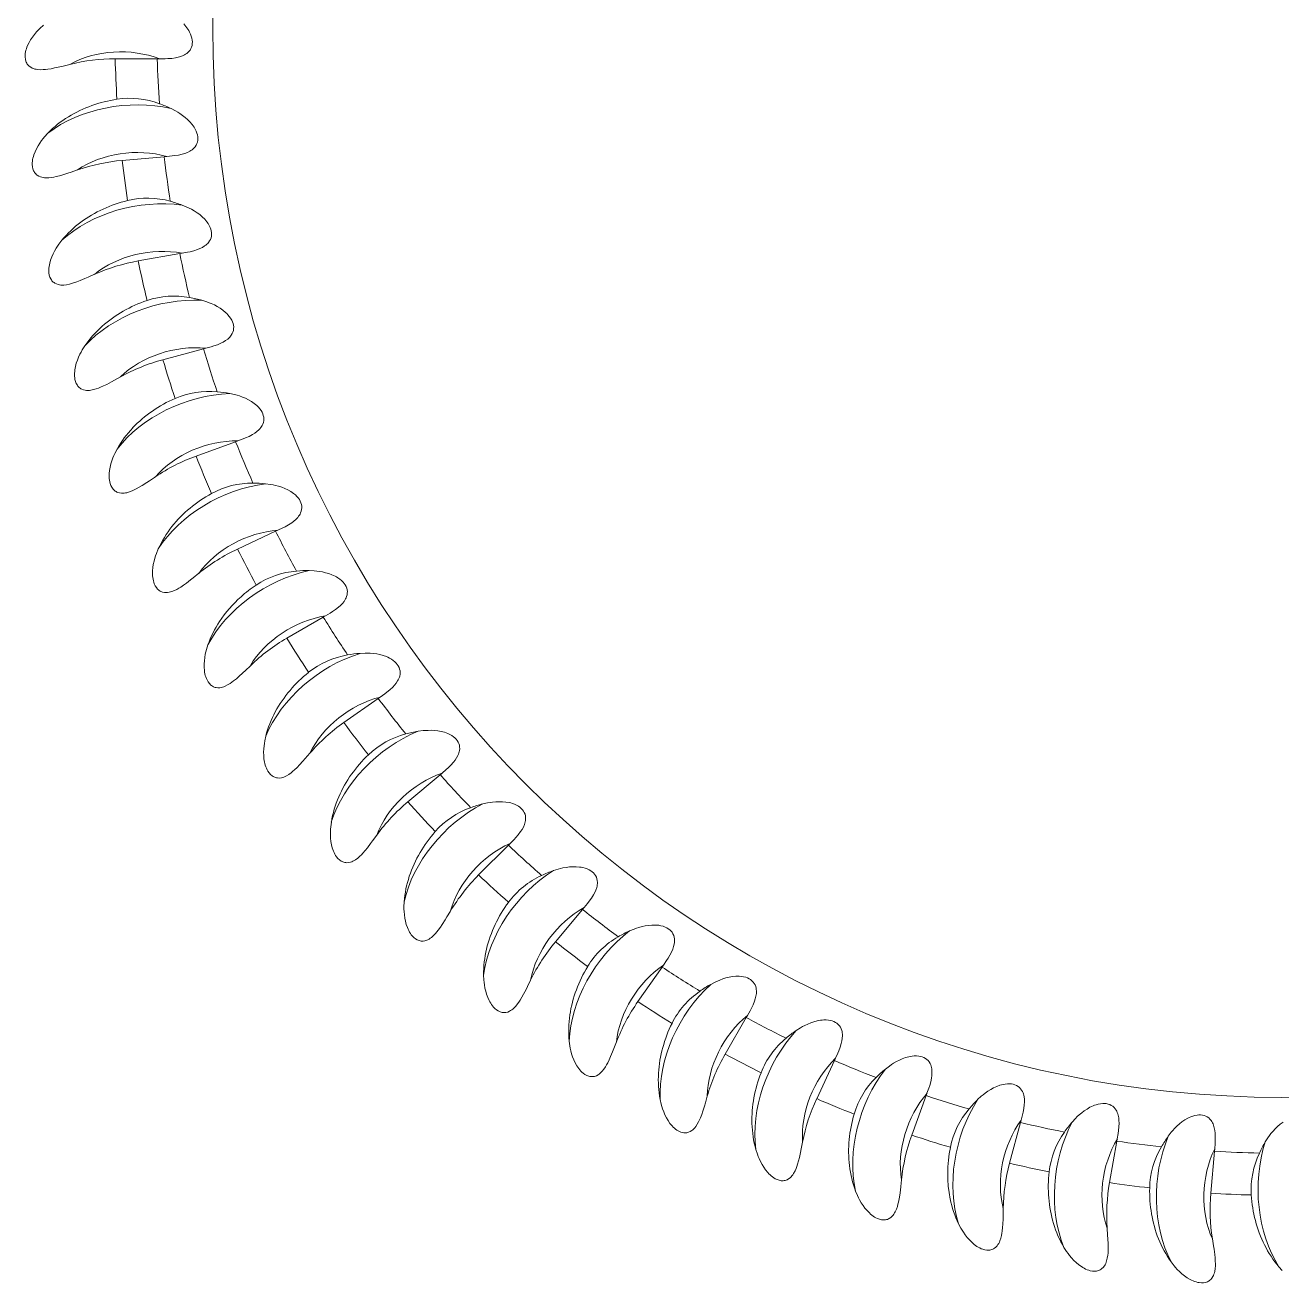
# Model space of a CAD drawing. Extents: x 89 to 607, y -37 to 440.
# Drawn here: x 547.73 to 577.61, y 191.24 to 221.12 of the extents above; entities that cross this region are included whole.
import ezdxf

# ---------------------------------------------------------------- set-up
doc = ezdxf.new("R2010")
doc.units = 0
doc.header["$LTSCALE"] = 7
doc.header["$MEASUREMENT"] = 0
doc.layers.add('8', color=252, linetype='CONTINUOUS', lineweight=15)

msp = doc.modelspace()

# ---------------------------------------------------------------- linework, layer by layer
at = {"layer": '8', "ltscale": 0.025008}
for p, q in [((549.874, 220.324), (550.874, 220.324)), ((550.043, 217.91), (551.04, 217.998)), ((551.008, 213.172), (551.974, 213.431)), ((551.797, 210.884), (552.737, 211.226)), ((552.781, 208.673), (553.688, 209.096))]:
    msp.add_line(p, q, dxfattribs=at)
at = {"layer": '8', "ltscale": 0.001468}
for p, q in [((550.874, 220.324), (550.933, 220.324)), ((551.04, 217.998), (551.098, 218.002)), ((551.407, 215.694), (551.465, 215.704)), ((552.737, 211.226), (552.792, 211.246)), ((553.688, 209.096), (553.741, 209.121)), ((556.128, 205.124), (556.176, 205.158)), ((557.598, 203.313), (557.643, 203.351)), ((559.221, 201.637), (559.263, 201.678)), ((560.983, 200.108), (561.021, 200.153)), ((562.872, 198.739), (562.906, 198.787)), ((564.873, 197.54), (564.903, 197.591)), ((566.971, 196.52), (566.996, 196.573)), ((569.15, 195.687), (569.17, 195.742)), ((576.004, 194.363), (576.01, 194.421))]:
    msp.add_line(p, q, dxfattribs=at)
at = {"layer": '8', "ltscale": 0.025009}
for p, q in [((550.422, 215.52), (551.407, 215.694)), ((553.955, 206.557), (554.821, 207.057)), ((555.309, 204.551), (556.128, 205.124)), ((556.832, 202.67), (557.598, 203.313)), ((558.513, 200.93), (559.221, 201.637)), ((560.34, 199.342), (560.983, 200.108)), ((562.298, 197.92), (562.872, 198.739)), ((564.373, 196.674), (564.873, 197.54)), ((566.548, 195.613), (566.971, 196.52)), ((568.808, 194.747), (569.15, 195.687)), ((571.134, 194.08), (571.393, 195.046)), ((573.51, 193.619), (573.684, 194.604)), ((575.917, 193.366), (576.004, 194.363))]:
    msp.add_line(p, q, dxfattribs=at)
at = {"layer": '8', "ltscale": 0.001467}
for p, q in [((551.974, 213.431), (552.031, 213.446)), ((554.821, 207.057), (554.872, 207.086)), ((571.393, 195.046), (571.409, 195.103)), ((573.684, 194.604), (573.694, 194.662))]:
    msp.add_line(p, q, dxfattribs=at)
at = {"layer": '8'}
for points in [[(548.169, 221.124), (548.083, 221.046), (548.043, 221.004), (548.003, 220.962), (547.954, 220.903), (547.907, 220.841), (547.864, 220.776), (547.825, 220.709), (547.791, 220.638), (547.777, 220.602), (547.764, 220.565), (547.753, 220.528), (547.744, 220.49), (547.737, 220.451), (547.734, 220.413), (547.733, 220.362), (547.739, 220.312), (547.752, 220.264), (547.761, 220.242), (547.771, 220.22), (547.784, 220.2), (547.797, 220.182), (547.813, 220.165), (547.829, 220.149), (547.865, 220.123), (547.904, 220.102), (547.934, 220.091), (547.964, 220.082), (547.997, 220.075), (548.032, 220.07), (548.098, 220.065), (548.165, 220.067), (548.218, 220.071), (548.27, 220.077), (548.351, 220.09), (548.433, 220.106), (548.554, 220.133), (548.635, 220.152), (548.795, 220.192)], [(550.933, 220.324), (551.063, 220.325), (551.128, 220.328), (551.218, 220.335), (551.308, 220.348), (551.37, 220.361), (551.431, 220.379), (551.49, 220.402), (551.519, 220.417), (551.548, 220.433), (551.573, 220.45), (551.596, 220.469), (551.626, 220.498), (551.652, 220.53), (551.673, 220.566), (551.689, 220.604), (551.7, 220.644), (551.707, 220.686), (551.708, 220.728), (551.705, 220.77), (551.697, 220.812), (551.683, 220.862), (551.665, 220.911), (551.642, 220.959), (551.623, 220.994), (551.602, 221.028), (551.555, 221.094), (551.503, 221.156)], [(551.098, 218.002), (551.227, 218.015), (551.292, 218.023), (551.381, 218.038), (551.469, 218.058), (551.53, 218.077), (551.589, 218.1), (551.646, 218.128), (551.674, 218.146), (551.701, 218.165), (551.724, 218.184), (551.746, 218.204), (551.773, 218.236), (551.796, 218.27), (551.814, 218.308), (551.827, 218.347), (551.835, 218.388), (551.837, 218.43), (551.835, 218.472), (551.828, 218.514), (551.817, 218.555), (551.799, 218.603), (551.776, 218.651), (551.75, 218.697), (551.727, 218.73), (551.703, 218.762), (551.651, 218.823), (551.594, 218.881), (551.535, 218.932), (551.473, 218.98), (551.409, 219.025), (551.359, 219.057), (551.307, 219.087), (551.202, 219.141)], [(548.275, 218.558), (548.197, 218.473), (548.16, 218.428), (548.124, 218.382), (548.08, 218.319), (548.039, 218.253), (548.002, 218.185), (547.969, 218.115), (547.941, 218.041), (547.93, 218.004), (547.92, 217.966), (547.912, 217.928), (547.907, 217.889), (547.904, 217.85), (547.903, 217.812), (547.908, 217.761), (547.918, 217.712), (547.934, 217.665), (547.945, 217.644), (547.958, 217.623), (547.972, 217.605), (547.987, 217.587), (548.004, 217.571), (548.021, 217.557), (548.059, 217.534), (548.1, 217.517), (548.131, 217.508), (548.162, 217.502), (548.196, 217.498), (548.23, 217.496), (548.297, 217.497), (548.364, 217.505), (548.415, 217.513), (548.467, 217.524), (548.547, 217.544), (548.627, 217.567), (548.745, 217.604), (548.824, 217.631), (548.98, 217.685)], [(551.465, 215.704), (551.593, 215.727), (551.656, 215.741), (551.744, 215.764), (551.83, 215.792), (551.889, 215.816), (551.946, 215.844), (552, 215.877), (552.027, 215.897), (552.052, 215.918), (552.073, 215.939), (552.093, 215.961), (552.117, 215.995), (552.137, 216.032), (552.152, 216.07), (552.161, 216.111), (552.166, 216.152), (552.164, 216.194), (552.158, 216.236), (552.148, 216.277), (552.133, 216.317), (552.111, 216.364), (552.084, 216.409), (552.054, 216.452), (552.028, 216.483), (552.002, 216.513), (551.945, 216.57), (551.883, 216.622), (551.82, 216.668), (551.754, 216.711), (551.685, 216.75), (551.633, 216.777), (551.579, 216.802), (551.469, 216.847)], [(548.604, 216.011), (548.534, 215.919), (548.501, 215.872), (548.469, 215.823), (548.431, 215.756), (548.396, 215.687), (548.364, 215.616), (548.338, 215.543), (548.317, 215.467), (548.309, 215.429), (548.302, 215.391), (548.298, 215.352), (548.296, 215.313), (548.296, 215.274), (548.299, 215.235), (548.308, 215.185), (548.322, 215.137), (548.343, 215.092), (548.356, 215.072), (548.37, 215.052), (548.385, 215.035), (548.402, 215.019), (548.42, 215.005), (548.439, 214.992), (548.479, 214.973), (548.521, 214.959), (548.552, 214.953), (548.583, 214.949), (548.618, 214.948), (548.652, 214.949), (548.719, 214.956), (548.784, 214.969), (548.835, 214.983), (548.885, 214.998), (548.964, 215.025), (549.041, 215.054), (549.156, 215.102), (549.232, 215.135), (549.383, 215.203)], [(552.031, 213.446), (552.156, 213.48), (552.218, 213.5), (552.304, 213.53), (552.387, 213.565), (552.444, 213.594), (552.498, 213.627), (552.549, 213.665), (552.574, 213.687), (552.597, 213.71), (552.616, 213.733), (552.634, 213.757), (552.655, 213.793), (552.672, 213.831), (552.683, 213.871), (552.689, 213.912), (552.69, 213.953), (552.685, 213.995), (552.675, 214.036), (552.661, 214.076), (552.643, 214.114), (552.617, 214.159), (552.586, 214.202), (552.552, 214.243), (552.524, 214.271), (552.495, 214.299), (552.433, 214.35), (552.367, 214.397), (552.3, 214.437), (552.231, 214.474), (552.159, 214.507), (552.104, 214.529), (552.049, 214.55), (551.935, 214.585)], [(549.154, 213.503), (549.092, 213.405), (549.063, 213.355), (549.036, 213.303), (549.004, 213.233), (548.975, 213.162), (548.95, 213.088), (548.93, 213.013), (548.915, 212.936), (548.911, 212.897), (548.908, 212.858), (548.907, 212.819), (548.908, 212.78), (548.912, 212.741), (548.918, 212.703), (548.931, 212.654), (548.95, 212.607), (548.974, 212.565), (548.988, 212.545), (549.004, 212.527), (549.021, 212.511), (549.039, 212.497), (549.058, 212.484), (549.078, 212.473), (549.12, 212.457), (549.163, 212.447), (549.194, 212.444), (549.226, 212.443), (549.26, 212.445), (549.295, 212.449), (549.36, 212.462), (549.425, 212.481), (549.474, 212.498), (549.523, 212.518), (549.598, 212.551), (549.673, 212.588), (549.783, 212.645), (549.856, 212.685), (550, 212.765)], [(552.792, 211.246), (552.913, 211.291), (552.974, 211.316), (553.056, 211.353), (553.136, 211.396), (553.19, 211.43), (553.241, 211.467), (553.288, 211.509), (553.311, 211.533), (553.332, 211.559), (553.35, 211.583), (553.365, 211.609), (553.383, 211.646), (553.396, 211.685), (553.404, 211.726), (553.407, 211.767), (553.404, 211.809), (553.395, 211.85), (553.382, 211.89), (553.364, 211.928), (553.343, 211.965), (553.313, 212.008), (553.279, 212.048), (553.241, 212.085), (553.211, 212.111), (553.18, 212.136), (553.113, 212.182), (553.043, 212.222), (552.973, 212.257), (552.901, 212.287), (552.827, 212.314), (552.77, 212.332), (552.713, 212.347), (552.597, 212.373)], [(549.92, 211.052), (549.867, 210.949), (549.843, 210.897), (549.821, 210.843), (549.794, 210.77), (549.772, 210.696), (549.753, 210.621), (549.74, 210.544), (549.732, 210.466), (549.731, 210.427), (549.731, 210.388), (549.734, 210.349), (549.738, 210.31), (549.745, 210.272), (549.755, 210.235), (549.772, 210.187), (549.795, 210.142), (549.823, 210.101), (549.839, 210.083), (549.856, 210.067), (549.875, 210.052), (549.894, 210.04), (549.914, 210.029), (549.935, 210.02), (549.978, 210.007), (550.021, 210.001), (550.053, 210.001), (550.085, 210.003), (550.119, 210.007), (550.152, 210.014), (550.217, 210.033), (550.279, 210.057), (550.327, 210.079), (550.374, 210.102), (550.446, 210.143), (550.517, 210.185), (550.622, 210.252), (550.691, 210.298), (550.828, 210.391)], [(553.741, 209.121), (553.858, 209.176), (553.916, 209.206), (553.995, 209.251), (554.071, 209.3), (554.121, 209.338), (554.169, 209.38), (554.213, 209.426), (554.234, 209.452), (554.252, 209.479), (554.268, 209.505), (554.281, 209.532), (554.296, 209.571), (554.305, 209.611), (554.31, 209.652), (554.308, 209.694), (554.302, 209.735), (554.29, 209.775), (554.273, 209.814), (554.252, 209.85), (554.228, 209.885), (554.194, 209.925), (554.156, 209.962), (554.116, 209.996), (554.083, 210.019), (554.05, 210.041), (553.98, 210.081), (553.907, 210.115), (553.834, 210.144), (553.759, 210.168), (553.683, 210.188), (553.625, 210.2), (553.567, 210.211), (553.449, 210.226)], [(550.898, 208.677), (550.854, 208.57), (550.834, 208.516), (550.817, 208.46), (550.797, 208.386), (550.78, 208.31), (550.769, 208.233), (550.762, 208.156), (550.761, 208.077), (550.763, 208.038), (550.767, 207.999), (550.773, 207.961), (550.781, 207.923), (550.791, 207.885), (550.804, 207.849), (550.825, 207.802), (550.852, 207.759), (550.883, 207.722), (550.901, 207.705), (550.92, 207.69), (550.939, 207.677), (550.96, 207.666), (550.981, 207.657), (551.002, 207.65), (551.046, 207.641), (551.09, 207.639), (551.121, 207.641), (551.153, 207.646), (551.186, 207.654), (551.219, 207.663), (551.282, 207.688), (551.342, 207.717), (551.387, 207.743), (551.432, 207.771), (551.501, 207.817), (551.568, 207.866), (551.666, 207.942), (551.731, 207.993), (551.859, 208.098)], [(554.872, 207.086), (554.984, 207.152), (555.039, 207.187), (555.114, 207.238), (555.185, 207.294), (555.232, 207.336), (555.276, 207.382), (555.315, 207.432), (555.334, 207.459), (555.35, 207.488), (555.363, 207.515), (555.374, 207.543), (555.385, 207.583), (555.391, 207.624), (555.392, 207.665), (555.387, 207.707), (555.377, 207.747), (555.362, 207.786), (555.342, 207.823), (555.318, 207.858), (555.29, 207.89), (555.253, 207.927), (555.213, 207.96), (555.169, 207.99), (555.135, 208.011), (555.1, 208.03), (555.026, 208.064), (554.95, 208.091), (554.875, 208.113), (554.799, 208.131), (554.721, 208.144), (554.663, 208.152), (554.603, 208.157), (554.485, 208.162)], [(552.078, 206.396), (552.044, 206.286), (552.029, 206.23), (552.016, 206.173), (552.003, 206.097), (551.993, 206.02), (551.988, 205.943), (551.989, 205.865), (551.995, 205.787), (552, 205.748), (552.007, 205.71), (552.016, 205.672), (552.028, 205.635), (552.041, 205.598), (552.057, 205.563), (552.083, 205.519), (552.113, 205.478), (552.147, 205.443), (552.166, 205.428), (552.186, 205.415), (552.207, 205.404), (552.228, 205.395), (552.25, 205.388), (552.272, 205.382), (552.316, 205.377), (552.36, 205.379), (552.391, 205.384), (552.422, 205.391), (552.455, 205.402), (552.487, 205.415), (552.547, 205.444), (552.604, 205.479), (552.647, 205.509), (552.689, 205.54), (552.754, 205.592), (552.816, 205.647), (552.908, 205.731), (552.968, 205.788), (553.087, 205.903)], [(556.176, 205.158), (556.282, 205.233), (556.334, 205.273), (556.403, 205.33), (556.47, 205.392), (556.513, 205.438), (556.553, 205.488), (556.588, 205.541), (556.604, 205.57), (556.617, 205.6), (556.628, 205.628), (556.636, 205.657), (556.644, 205.698), (556.647, 205.739), (556.644, 205.78), (556.635, 205.821), (556.622, 205.86), (556.603, 205.897), (556.58, 205.933), (556.553, 205.965), (556.523, 205.996), (556.482, 206.029), (556.439, 206.058), (556.393, 206.085), (556.357, 206.102), (556.32, 206.118), (556.245, 206.145), (556.167, 206.166), (556.09, 206.182), (556.012, 206.192), (555.934, 206.199), (555.875, 206.201), (555.815, 206.201), (555.696, 206.196)], [(553.453, 204.227), (553.428, 204.114), (553.419, 204.057), (553.411, 204), (553.404, 203.923), (553.401, 203.845), (553.403, 203.768), (553.41, 203.69), (553.423, 203.613), (553.432, 203.575), (553.442, 203.537), (553.455, 203.5), (553.469, 203.464), (553.486, 203.429), (553.505, 203.395), (553.534, 203.353), (553.567, 203.316), (553.605, 203.284), (553.625, 203.271), (553.646, 203.259), (553.667, 203.25), (553.689, 203.243), (553.712, 203.237), (553.734, 203.234), (553.779, 203.233), (553.823, 203.239), (553.853, 203.246), (553.883, 203.256), (553.915, 203.27), (553.946, 203.285), (554.003, 203.32), (554.057, 203.359), (554.097, 203.393), (554.137, 203.428), (554.196, 203.485), (554.254, 203.545), (554.337, 203.637), (554.392, 203.699), (554.501, 203.824)], [(557.643, 203.351), (557.742, 203.435), (557.79, 203.479), (557.855, 203.542), (557.915, 203.609), (557.954, 203.66), (557.99, 203.712), (558.02, 203.768), (558.033, 203.798), (558.044, 203.83), (558.052, 203.858), (558.058, 203.888), (558.062, 203.929), (558.061, 203.971), (558.055, 204.011), (558.043, 204.051), (558.026, 204.089), (558.004, 204.125), (557.978, 204.158), (557.948, 204.188), (557.915, 204.215), (557.873, 204.245), (557.827, 204.271), (557.779, 204.293), (557.741, 204.307), (557.703, 204.32), (557.625, 204.34), (557.546, 204.354), (557.468, 204.363), (557.39, 204.367), (557.311, 204.366), (557.252, 204.364), (557.193, 204.359), (557.075, 204.343)], [(559.263, 201.678), (559.354, 201.771), (559.398, 201.819), (559.456, 201.887), (559.511, 201.96), (559.545, 202.013), (559.576, 202.069), (559.601, 202.127), (559.612, 202.158), (559.62, 202.19), (559.626, 202.22), (559.629, 202.249), (559.629, 202.291), (559.625, 202.332), (559.615, 202.372), (559.599, 202.411), (559.579, 202.447), (559.554, 202.481), (559.525, 202.511), (559.493, 202.539), (559.458, 202.563), (559.413, 202.589), (559.365, 202.611), (559.315, 202.629), (559.277, 202.64), (559.238, 202.649), (559.158, 202.662), (559.078, 202.67), (559, 202.671), (558.921, 202.668), (558.843, 202.661), (558.784, 202.653), (558.726, 202.643), (558.61, 202.617)], [(555.012, 202.186), (554.997, 202.072), (554.992, 202.014), (554.989, 201.956), (554.989, 201.879), (554.993, 201.801), (555.002, 201.724), (555.015, 201.648), (555.035, 201.572), (555.047, 201.535), (555.061, 201.498), (555.077, 201.462), (555.094, 201.427), (555.114, 201.394), (555.136, 201.362), (555.168, 201.323), (555.205, 201.288), (555.245, 201.26), (555.266, 201.248), (555.288, 201.239), (555.31, 201.231), (555.333, 201.226), (555.356, 201.223), (555.378, 201.221), (555.423, 201.224), (555.466, 201.234), (555.496, 201.244), (555.525, 201.256), (555.555, 201.272), (555.585, 201.291), (555.638, 201.33), (555.689, 201.374), (555.726, 201.411), (555.762, 201.449), (555.817, 201.512), (555.869, 201.576), (555.944, 201.675), (555.993, 201.742), (556.091, 201.876)], [(561.021, 200.153), (561.104, 200.253), (561.144, 200.305), (561.196, 200.378), (561.244, 200.455), (561.274, 200.511), (561.299, 200.57), (561.319, 200.63), (561.327, 200.662), (561.333, 200.694), (561.336, 200.724), (561.336, 200.754), (561.333, 200.796), (561.325, 200.836), (561.312, 200.875), (561.293, 200.913), (561.27, 200.947), (561.242, 200.978), (561.21, 201.006), (561.176, 201.031), (561.139, 201.052), (561.092, 201.074), (561.042, 201.091), (560.991, 201.105), (560.952, 201.112), (560.912, 201.118), (560.832, 201.125), (560.751, 201.125), (560.673, 201.12), (560.595, 201.11), (560.517, 201.096), (560.46, 201.083), (560.402, 201.068), (560.289, 201.032)], [(556.742, 200.289), (556.737, 200.173), (556.738, 200.115), (556.74, 200.058), (556.747, 199.98), (556.758, 199.904), (556.773, 199.828), (556.793, 199.753), (556.819, 199.679), (556.834, 199.643), (556.851, 199.607), (556.87, 199.573), (556.89, 199.54), (556.913, 199.508), (556.938, 199.478), (556.974, 199.442), (557.013, 199.411), (557.055, 199.386), (557.078, 199.377), (557.1, 199.369), (557.123, 199.364), (557.146, 199.36), (557.169, 199.359), (557.192, 199.36), (557.236, 199.366), (557.278, 199.379), (557.307, 199.392), (557.334, 199.407), (557.363, 199.426), (557.391, 199.447), (557.441, 199.491), (557.488, 199.539), (557.522, 199.579), (557.554, 199.62), (557.603, 199.687), (557.649, 199.756), (557.716, 199.861), (557.759, 199.932), (557.844, 200.073)], [(562.906, 198.787), (562.98, 198.894), (563.015, 198.949), (563.061, 199.027), (563.102, 199.108), (563.126, 199.166), (563.147, 199.226), (563.162, 199.288), (563.167, 199.321), (563.169, 199.354), (563.17, 199.384), (563.168, 199.413), (563.161, 199.455), (563.149, 199.494), (563.132, 199.532), (563.111, 199.567), (563.084, 199.6), (563.054, 199.628), (563.02, 199.653), (562.984, 199.675), (562.945, 199.693), (562.896, 199.71), (562.845, 199.724), (562.793, 199.733), (562.753, 199.737), (562.713, 199.739), (562.633, 199.739), (562.552, 199.732), (562.475, 199.72), (562.398, 199.703), (562.322, 199.683), (562.266, 199.664), (562.21, 199.644), (562.1, 199.599)], [(558.631, 198.55), (558.637, 198.434), (558.642, 198.376), (558.65, 198.319), (558.663, 198.243), (558.68, 198.167), (558.702, 198.093), (558.729, 198.02), (558.761, 197.948), (558.78, 197.914), (558.8, 197.88), (558.821, 197.848), (558.845, 197.816), (558.87, 197.787), (558.897, 197.759), (558.936, 197.726), (558.978, 197.699), (559.022, 197.678), (559.045, 197.67), (559.069, 197.665), (559.092, 197.661), (559.115, 197.66), (559.138, 197.66), (559.16, 197.663), (559.203, 197.673), (559.244, 197.69), (559.272, 197.706), (559.298, 197.723), (559.326, 197.744), (559.351, 197.767), (559.397, 197.815), (559.44, 197.868), (559.47, 197.91), (559.499, 197.954), (559.541, 198.025), (559.582, 198.098), (559.639, 198.208), (559.676, 198.282), (559.748, 198.431)], [(564.903, 197.591), (564.967, 197.704), (564.997, 197.762), (565.036, 197.843), (565.07, 197.927), (565.089, 197.988), (565.104, 198.049), (565.114, 198.112), (565.116, 198.145), (565.116, 198.178), (565.113, 198.208), (565.109, 198.238), (565.099, 198.278), (565.083, 198.316), (565.063, 198.353), (565.039, 198.386), (565.01, 198.416), (564.977, 198.442), (564.941, 198.464), (564.903, 198.482), (564.863, 198.497), (564.812, 198.51), (564.76, 198.518), (564.708, 198.523), (564.668, 198.524), (564.628, 198.522), (564.547, 198.515), (564.468, 198.501), (564.392, 198.482), (564.317, 198.459), (564.243, 198.432), (564.188, 198.409), (564.135, 198.384), (564.029, 198.329)], [(566.996, 196.573), (567.05, 196.691), (567.075, 196.751), (567.107, 196.836), (567.133, 196.923), (567.148, 196.985), (567.157, 197.047), (567.161, 197.111), (567.16, 197.144), (567.157, 197.177), (567.152, 197.206), (567.145, 197.235), (567.132, 197.274), (567.113, 197.312), (567.09, 197.346), (567.062, 197.377), (567.031, 197.404), (566.996, 197.427), (566.958, 197.446), (566.919, 197.461), (566.877, 197.472), (566.826, 197.48), (566.774, 197.485), (566.721, 197.484), (566.681, 197.482), (566.641, 197.477), (566.562, 197.462), (566.484, 197.442), (566.41, 197.417), (566.337, 197.387), (566.266, 197.353), (566.213, 197.326), (566.162, 197.296), (566.062, 197.232)], [(560.665, 196.982), (560.681, 196.867), (560.691, 196.81), (560.703, 196.753), (560.723, 196.679), (560.747, 196.605), (560.775, 196.533), (560.808, 196.462), (560.847, 196.394), (560.868, 196.361), (560.891, 196.329), (560.915, 196.299), (560.941, 196.27), (560.969, 196.243), (560.999, 196.217), (561.04, 196.188), (561.084, 196.164), (561.131, 196.147), (561.154, 196.141), (561.178, 196.138), (561.201, 196.137), (561.224, 196.137), (561.247, 196.14), (561.269, 196.144), (561.311, 196.159), (561.351, 196.179), (561.377, 196.196), (561.402, 196.216), (561.427, 196.24), (561.451, 196.265), (561.492, 196.317), (561.53, 196.373), (561.556, 196.418), (561.581, 196.464), (561.617, 196.538), (561.651, 196.614), (561.698, 196.729), (561.729, 196.806), (561.788, 196.961)], [(569.17, 195.742), (569.214, 195.864), (569.234, 195.926), (569.258, 196.013), (569.276, 196.102), (569.285, 196.165), (569.289, 196.228), (569.288, 196.291), (569.284, 196.324), (569.278, 196.357), (569.271, 196.386), (569.261, 196.414), (569.244, 196.452), (569.222, 196.488), (569.196, 196.52), (569.166, 196.548), (569.132, 196.572), (569.096, 196.592), (569.056, 196.608), (569.016, 196.619), (568.974, 196.627), (568.922, 196.631), (568.869, 196.63), (568.816, 196.625), (568.777, 196.619), (568.738, 196.611), (568.66, 196.59), (568.584, 196.562), (568.513, 196.531), (568.443, 196.495), (568.375, 196.455), (568.325, 196.423), (568.276, 196.389), (568.182, 196.317)], [(571.409, 195.103), (571.441, 195.228), (571.456, 195.292), (571.472, 195.381), (571.483, 195.471), (571.486, 195.534), (571.485, 195.598), (571.478, 195.661), (571.471, 195.693), (571.463, 195.725), (571.453, 195.753), (571.441, 195.781), (571.42, 195.817), (571.396, 195.85), (571.367, 195.88), (571.334, 195.906), (571.299, 195.927), (571.26, 195.944), (571.22, 195.956), (571.178, 195.963), (571.136, 195.967), (571.084, 195.967), (571.031, 195.962), (570.979, 195.952), (570.94, 195.943), (570.902, 195.931), (570.827, 195.903), (570.753, 195.869), (570.685, 195.832), (570.618, 195.79), (570.554, 195.744), (570.507, 195.708), (570.461, 195.67), (570.374, 195.59)], [(562.828, 195.597), (562.853, 195.484), (562.869, 195.428), (562.886, 195.373), (562.912, 195.3), (562.942, 195.229), (562.977, 195.159), (563.016, 195.092), (563.06, 195.027), (563.084, 194.996), (563.11, 194.967), (563.137, 194.938), (563.165, 194.912), (563.195, 194.887), (563.226, 194.864), (563.271, 194.839), (563.317, 194.819), (563.364, 194.806), (563.388, 194.802), (563.412, 194.801), (563.435, 194.802), (563.458, 194.804), (563.481, 194.809), (563.503, 194.815), (563.543, 194.833), (563.581, 194.857), (563.605, 194.877), (563.628, 194.898), (563.651, 194.924), (563.673, 194.951), (563.71, 195.007), (563.742, 195.065), (563.765, 195.113), (563.785, 195.161), (563.815, 195.238), (563.842, 195.317), (563.879, 195.435), (563.903, 195.515), (563.948, 195.674)], [(573.694, 194.662), (573.716, 194.789), (573.725, 194.854), (573.733, 194.944), (573.736, 195.035), (573.734, 195.098), (573.727, 195.161), (573.714, 195.223), (573.705, 195.255), (573.694, 195.286), (573.681, 195.313), (573.667, 195.34), (573.643, 195.374), (573.616, 195.405), (573.585, 195.432), (573.55, 195.455), (573.513, 195.473), (573.473, 195.486), (573.432, 195.495), (573.39, 195.499), (573.347, 195.499), (573.295, 195.494), (573.243, 195.484), (573.192, 195.47), (573.154, 195.457), (573.117, 195.443), (573.044, 195.408), (572.974, 195.368), (572.909, 195.324), (572.847, 195.277), (572.787, 195.226), (572.743, 195.186), (572.701, 195.144), (572.621, 195.056)], [(576.01, 194.421), (576.02, 194.55), (576.023, 194.616), (576.024, 194.706), (576.019, 194.796), (576.011, 194.859), (575.999, 194.922), (575.981, 194.983), (575.969, 195.013), (575.955, 195.043), (575.94, 195.069), (575.923, 195.094), (575.897, 195.126), (575.867, 195.155), (575.833, 195.179), (575.797, 195.199), (575.758, 195.214), (575.717, 195.223), (575.675, 195.228), (575.633, 195.229), (575.591, 195.225), (575.539, 195.215), (575.489, 195.201), (575.439, 195.183), (575.402, 195.167), (575.367, 195.149), (575.297, 195.108), (575.231, 195.062), (575.17, 195.013), (575.112, 194.96), (575.056, 194.904), (575.017, 194.861), (574.978, 194.815), (574.906, 194.721)], [(577.633, 195.052), (577.568, 195.006), (577.505, 194.954), (577.449, 194.9), (577.396, 194.842), (577.345, 194.782), (577.31, 194.735), (577.275, 194.686), (577.211, 194.586)], [(565.103, 194.406), (565.138, 194.295), (565.158, 194.241), (565.18, 194.188), (565.213, 194.117), (565.249, 194.049), (565.289, 193.983), (565.334, 193.919), (565.384, 193.859), (565.411, 193.83), (565.439, 193.803), (565.468, 193.777), (565.499, 193.753), (565.531, 193.731), (565.564, 193.711), (565.61, 193.689), (565.658, 193.673), (565.706, 193.665), (565.73, 193.663), (565.754, 193.664), (565.777, 193.667), (565.8, 193.671), (565.822, 193.678), (565.843, 193.686), (565.882, 193.707), (565.917, 193.734), (565.94, 193.756), (565.961, 193.78), (565.982, 193.807), (566.001, 193.836), (566.033, 193.895), (566.06, 193.956), (566.078, 194.005), (566.095, 194.055), (566.118, 194.135), (566.138, 194.215), (566.164, 194.336), (566.181, 194.418), (566.212, 194.58)], [(567.473, 193.417), (567.518, 193.311), (567.543, 193.258), (567.569, 193.207), (567.608, 193.14), (567.65, 193.075), (567.696, 193.013), (567.746, 192.953), (567.801, 192.897), (567.83, 192.871), (567.86, 192.846), (567.892, 192.823), (567.924, 192.801), (567.958, 192.782), (567.993, 192.765), (568.041, 192.748), (568.09, 192.736), (568.139, 192.732), (568.163, 192.733), (568.187, 192.735), (568.21, 192.74), (568.232, 192.746), (568.253, 192.755), (568.273, 192.765), (568.31, 192.79), (568.343, 192.82), (568.364, 192.843), (568.383, 192.869), (568.401, 192.898), (568.417, 192.928), (568.444, 192.989), (568.466, 193.053), (568.48, 193.103), (568.492, 193.154), (568.508, 193.236), (568.521, 193.318), (568.537, 193.441), (568.546, 193.523), (568.563, 193.688)], [(569.921, 192.64), (569.974, 192.537), (570.004, 192.487), (570.035, 192.438), (570.079, 192.375), (570.127, 192.314), (570.178, 192.256), (570.233, 192.2), (570.292, 192.15), (570.324, 192.126), (570.356, 192.104), (570.389, 192.084), (570.424, 192.065), (570.459, 192.049), (570.495, 192.035), (570.544, 192.022), (570.594, 192.015), (570.643, 192.015), (570.667, 192.017), (570.691, 192.022), (570.713, 192.029), (570.735, 192.037), (570.755, 192.048), (570.775, 192.059), (570.809, 192.087), (570.839, 192.12), (570.858, 192.145), (570.875, 192.172), (570.89, 192.203), (570.904, 192.234), (570.925, 192.298), (570.941, 192.363), (570.951, 192.414), (570.958, 192.466), (570.967, 192.549), (570.973, 192.631), (570.978, 192.756), (570.98, 192.838), (570.983, 193.004)], [(572.427, 192.078), (572.489, 191.98), (572.523, 191.933), (572.558, 191.887), (572.607, 191.828), (572.66, 191.771), (572.716, 191.718), (572.776, 191.668), (572.84, 191.622), (572.873, 191.601), (572.907, 191.582), (572.942, 191.565), (572.978, 191.55), (573.014, 191.537), (573.052, 191.526), (573.102, 191.517), (573.152, 191.514), (573.201, 191.518), (573.225, 191.523), (573.248, 191.53), (573.269, 191.538), (573.29, 191.549), (573.31, 191.561), (573.328, 191.574), (573.36, 191.605), (573.387, 191.64), (573.403, 191.667), (573.418, 191.695), (573.431, 191.727), (573.441, 191.76), (573.457, 191.825), (573.467, 191.891), (573.473, 191.943), (573.476, 191.996), (573.477, 192.079), (573.475, 192.162), (573.47, 192.286), (573.464, 192.368), (573.453, 192.533)], [(574.972, 191.737), (575.043, 191.645), (575.08, 191.601), (575.119, 191.558), (575.174, 191.503), (575.231, 191.452), (575.292, 191.403), (575.356, 191.359), (575.423, 191.319), (575.458, 191.301), (575.494, 191.285), (575.53, 191.271), (575.567, 191.258), (575.605, 191.249), (575.643, 191.242), (575.693, 191.237), (575.744, 191.238), (575.792, 191.247), (575.815, 191.254), (575.838, 191.262), (575.859, 191.273), (575.878, 191.285), (575.897, 191.299), (575.914, 191.314), (575.943, 191.347), (575.967, 191.384), (575.981, 191.413), (575.992, 191.442), (576.003, 191.475), (576.01, 191.509), (576.021, 191.575), (576.025, 191.642), (576.026, 191.694), (576.024, 191.746), (576.018, 191.829), (576.009, 191.912), (575.993, 192.035), (575.981, 192.117), (575.955, 192.28)], [(577.537, 191.619), (577.616, 191.534)]]:
    msp.add_lwpolyline(points, dxfattribs=at)
msp.add_circle((577.605, 221.056), 25.412, dxfattribs=at)
for centre, radius, start, end in [((549.872, 215.867), 4.458, 89.9731, 103.9765), ((577.605, 221.056), 27.741, 181.5107, 183.4985), ((577.605, 221.056), 26.741, 181.5672, 183.855), ((550.217, 217.372), 2.014, 69.4302, 98.5932), ((550.373, 216.273), 3.123, 98.4196, 121.0938), ((549.859, 216.342), 3.105, 64.3744, 69.9205), ((550.084, 216.79), 2.53, 121.5186, 135.6545), ((550.43, 213.469), 4.458, 94.9731, 108.9766), ((577.605, 221.056), 27.741, 186.5107, 188.4985), ((577.605, 221.056), 26.741, 186.5672, 188.855), ((550.642, 214.999), 2.014, 74.4255, 103.5932), ((550.894, 213.918), 3.123, 103.4196, 126.0938), ((550.375, 213.942), 3.105, 69.3744, 74.9205), ((550.56, 214.407), 2.53, 126.5186, 140.6545), ((551.194, 211.13), 4.458, 99.9731, 113.9766), ((577.605, 221.056), 27.741, 191.5107, 193.4985), ((577.605, 221.056), 26.741, 191.5672, 193.855), ((551.273, 212.672), 2.014, 79.4228, 108.5917), ((551.099, 211.596), 3.105, 74.3744, 79.9205), ((551.617, 211.617), 3.123, 108.4196, 131.0938), ((551.243, 212.076), 2.53, 131.5186, 145.6545), ((577.605, 221.056), 26.741, 196.5672, 198.855), ((552.16, 208.866), 4.458, 104.9731, 118.9765), ((577.605, 221.056), 27.741, 196.5107, 198.4985), ((552.539, 209.388), 3.123, 113.4196, 136.0938), ((552.104, 210.409), 2.014, 84.4253, 113.5933), ((552.024, 209.321), 3.105, 79.3744, 84.9205), ((552.126, 209.812), 2.53, 136.5186, 150.6545), ((577.605, 221.056), 26.741, 201.5672, 203.855), ((553.319, 206.694), 4.458, 109.9731, 123.9765), ((577.605, 221.056), 27.741, 201.5107, 203.4985), ((553.129, 208.227), 2.014, 89.4253, 118.5933), ((553.144, 207.136), 3.105, 84.3744, 89.9205), ((553.651, 207.248), 3.123, 118.4196, 141.0938), ((553.203, 207.634), 2.53, 141.5186, 155.6545), ((577.605, 221.056), 26.741, 206.5672, 208.855), ((554.663, 204.632), 4.458, 114.9731, 128.9766), ((577.605, 221.056), 27.741, 206.5107, 208.4985), ((554.34, 206.142), 2.014, 94.4253, 123.5933), ((554.451, 205.058), 3.105, 89.3744, 94.9205), ((555.09, 205.039), 3.348, 123.8439, 131.6674), ((554.839, 205.305), 2.982, 131.4681, 146.4266), ((554.465, 205.558), 2.53, 146.5186, 160.6545), ((577.605, 221.056), 26.741, 211.5672, 213.855), ((556.182, 202.695), 4.458, 119.9731, 133.9765), ((577.605, 221.056), 27.741, 211.5107, 213.4985), ((555.728, 204.171), 2.014, 99.4253, 128.5933), ((555.933, 203.1), 3.105, 94.3744, 99.9205), ((556.413, 203.298), 3.123, 128.4196, 151.0938), ((577.605, 221.056), 26.741, 216.5672, 218.855), ((555.904, 203.601), 2.53, 151.5186, 165.6545), ((557.864, 200.898), 4.458, 124.9731, 138.9765), ((577.605, 221.056), 27.741, 216.5107, 218.4985), ((557.283, 202.329), 2.014, 104.4253, 133.5933), ((557.581, 201.28), 3.105, 99.3744, 104.9205), ((558.041, 201.519), 3.123, 133.4196, 156.0938), ((577.605, 221.056), 26.741, 221.5672, 223.855), ((557.508, 201.776), 2.53, 156.5186, 170.6545), ((559.696, 199.254), 4.458, 129.9731, 143.9765), ((577.605, 221.056), 27.741, 221.5107, 223.4985), ((558.992, 200.629), 2.014, 109.4253, 138.5933), ((559.38, 199.61), 3.105, 104.3744, 109.9205), ((559.818, 199.888), 3.123, 138.4196, 161.0938), ((577.605, 221.056), 26.741, 226.5672, 228.855), ((559.265, 200.097), 2.53, 161.5186, 175.6545), ((561.664, 197.776), 4.458, 134.9731, 148.9765), ((577.605, 221.056), 27.741, 226.5107, 228.4985), ((560.844, 199.084), 2.014, 114.4253, 143.5933), ((561.319, 198.103), 3.105, 109.3744, 114.9205), ((561.731, 198.418), 3.123, 143.4196, 166.0938), ((577.605, 221.056), 26.741, 231.5672, 233.855), ((562.822, 197.707), 2.014, 119.4253, 148.5933), ((563.381, 196.771), 3.105, 114.3744, 119.9205), ((561.161, 198.579), 2.53, 166.5186, 180.6545), ((563.754, 196.475), 4.458, 139.9731, 153.9765), ((577.605, 221.056), 27.741, 231.5107, 233.4985), ((563.764, 197.122), 3.121, 148.4278, 171.1096), ((577.605, 221.056), 26.741, 236.5672, 238.855), ((564.914, 196.507), 2.014, 124.4253, 153.5933), ((565.552, 195.623), 3.105, 119.3744, 124.9205), ((565.949, 195.361), 4.458, 144.9731, 158.9765), ((577.605, 221.056), 27.741, 236.5107, 238.4985), ((563.183, 197.231), 2.53, 171.5186, 185.6545), ((565.903, 196.006), 3.123, 153.4196, 176.0938), ((577.605, 221.056), 26.741, 241.5672, 243.855), ((567.101, 195.495), 2.014, 129.4253, 158.5933), ((567.814, 194.67), 3.105, 124.3744, 129.9205), ((568.233, 194.443), 4.458, 149.9731, 163.9765), ((577.605, 221.056), 27.741, 241.5107, 243.4985), ((577.605, 221.056), 26.741, 246.5672, 248.855), ((565.314, 196.065), 2.53, 176.5186, 190.6545), ((568.131, 195.081), 3.123, 158.4196, 181.0938), ((569.369, 194.677), 2.014, 134.4253, 163.5933), ((570.151, 193.917), 3.105, 129.3744, 134.9205), ((570.588, 193.728), 4.458, 154.9731, 168.9765), ((577.605, 221.056), 27.741, 246.5107, 248.4985), ((577.605, 221.056), 26.741, 251.5672, 253.855), ((572.545, 193.37), 3.105, 134.3744, 139.9205), ((570.431, 194.354), 3.123, 163.4196, 186.0938), ((571.7, 194.059), 2.014, 139.4253, 168.5933), ((567.539, 195.088), 2.53, 181.5186, 195.6545), ((577.605, 221.056), 26.741, 256.5672, 258.855), ((574.977, 193.035), 3.105, 139.3744, 144.9205), ((572.996, 193.22), 4.458, 159.9731, 173.9765), ((577.605, 221.056), 27.741, 251.5107, 253.4985), ((574.075, 193.647), 2.014, 144.4254, 173.5931), ((577.605, 221.056), 26.741, 261.5672, 263.855), ((577.43, 192.912), 3.105, 144.3744, 149.9205), ((579.883, 193.004), 3.105, 149.3744, 154.9205), ((572.785, 193.83), 3.123, 168.4196, 191.0938), ((576.477, 193.444), 2.014, 149.4232, 178.5919), ((577.605, 221.056), 26.741, 266.5672, 268.855), ((578.889, 193.45), 2.014, 154.4302, 183.5932), ((569.841, 194.31), 2.53, 186.5186, 200.6545), ((575.44, 192.924), 4.458, 164.9731, 178.9765), ((577.605, 221.056), 27.741, 256.5107, 258.4985), ((575.177, 193.514), 3.123, 173.4196, 196.0938), ((577.9, 192.842), 4.458, 169.9731, 183.9765), ((577.605, 221.056), 27.741, 261.5107, 263.4985), ((577.586, 193.407), 3.123, 178.4196, 201.0938), ((572.201, 193.735), 2.53, 191.5186, 205.6545), ((580.358, 192.976), 4.458, 174.9731, 188.9765), ((577.605, 221.056), 27.741, 266.5107, 268.4985), ((579.996, 193.511), 3.123, 183.4196, 206.0938), ((574.603, 193.368), 2.53, 196.5186, 210.6545), ((577.028, 193.211), 2.53, 201.5186, 215.6545), ((579.457, 193.267), 2.53, 206.5186, 220.6545)]:
    msp.add_arc(centre, radius, start, end, dxfattribs=at)
at = {"layer": '8', "extrusion": (0, 0, -1)}
for centre, major_axis, start_param, end_param in [((550.005, 219.111), (-1.95, 0), 0.901229, 2.066508), ((550.231, 217.277), (-2.74, -0.24), 0.839293, 1.994153), ((550.28, 216.713), (-1.943, -0.17), 0.901229, 2.066508), ((550.664, 214.905), (-2.708, -0.478), 0.839293, 1.994153), ((550.762, 214.348), (-1.92, -0.339), 0.901229, 2.066508), ((551.303, 212.581), (-2.656, -0.712), 0.839293, 1.994153), ((551.449, 212.034), (-1.884, -0.505), 0.901229, 2.066508), ((552.142, 210.32), (-2.584, -0.941), 0.839293, 1.994153), ((552.335, 209.789), (-1.832, -0.667), 0.901229, 2.066508), ((553.174, 208.142), (-2.492, -1.162), 0.839293, 1.994153), ((553.413, 207.629), (-1.767, -0.824), 0.901229, 2.066508), ((554.393, 206.062), (-2.382, -1.375), 0.839293, 1.994153), ((554.675, 205.572), (-1.689, -0.975), 0.901229, 2.066508), ((555.788, 204.096), (-2.253, -1.577), 0.839293, 1.994153), ((556.112, 203.632), (-1.597, -1.118), 0.901229, 2.066508), ((557.349, 202.259), (-2.107, -1.768), 0.839293, 1.994153), ((557.713, 201.825), (-1.494, -1.253), 0.901229, 2.066508), ((559.064, 200.565), (-1.945, -1.945), 0.839293, 1.994153), ((559.464, 200.165), (-1.379, -1.379), 0.901229, 2.066508), ((560.921, 199.027), (-1.768, -2.107), 0.839293, 1.994153), ((561.354, 198.663), (-1.253, -1.494), 0.901229, 2.066508), ((562.904, 197.656), (-1.577, -2.253), 0.839293, 1.994153), ((563.368, 197.332), (-1.118, -1.597), 0.901229, 2.066508), ((565, 196.464), (-1.375, -2.382), 0.839293, 1.994153), ((565.489, 196.181), (-0.975, -1.689), 0.901229, 2.066508), ((567.191, 195.459), (-1.162, -2.492), 0.839293, 1.994153), ((567.704, 195.22), (-0.824, -1.767), 0.901229, 2.066508), ((569.461, 194.649), (-0.941, -2.584), 0.839293, 1.994153), ((569.993, 194.455), (-0.667, -1.832), 0.901229, 2.066508), ((571.794, 194.039), (-0.712, -2.656), 0.839293, 1.994153), ((572.34, 193.893), (-0.505, -1.884), 0.901229, 2.066508), ((574.171, 193.636), (-0.478, -2.708), 0.839293, 1.994153), ((574.728, 193.537), (-0.339, -1.92), 0.901229, 2.066508), ((576.574, 193.441), (-0.24, -2.74), 0.839293, 1.994153), ((578.984, 193.456), (0, -2.75), 0.839293, 1.994153), ((577.137, 193.391), (-0.17, -1.943), 0.901229, 2.066508)]:
    msp.add_ellipse(centre, major_axis=major_axis, ratio=0.707107, start_param=start_param, end_param=end_param, dxfattribs=at)

doc.saveas('drawing.dxf')
